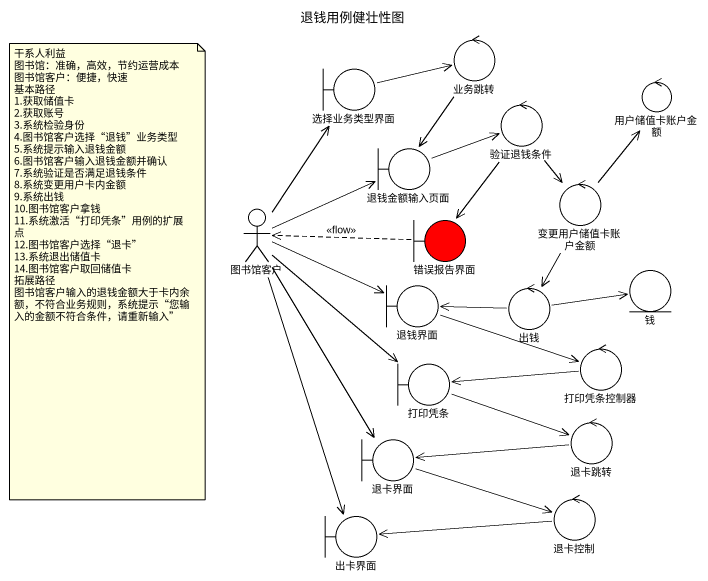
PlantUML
@startuml
title 退钱用例健壮性图
control 业务跳转
boundary 选择业务类型界面
control 用户储值卡账户金额
control 验证退钱条件
boundary 退钱金额输入页面
control 变更用户储值卡账户金额
actor 图书馆客户
boundary 错误报告界面 #FF0000
entity 钱
boundary 退钱界面
control 出钱
control 打印凭条控制器
boundary 打印凭条
boundary 退卡界面
control 退卡跳转
boundary 出卡界面
control 退卡控制
业务跳转 --> 退钱金额输入页面
选择业务类型界面 -right-> 业务跳转
验证退钱条件 --> 变更用户储值卡账户金额
验证退钱条件 --> 错误报告界面
退钱金额输入页面 -right-> 验证退钱条件
变更用户储值卡账户金额 -up-> 用户储值卡账户金额
变更用户储值卡账户金额 --> 出钱
图书馆客户 -up-> 选择业务类型界面
图书馆客户 -right-> 退钱金额输入页面
图书馆客户 -right-> 退钱界面
图书馆客户 --> 打印凭条
图书馆客户 --> 退卡界面
图书馆客户 --> 出卡界面
错误报告界面 .left.> 图书馆客户 : <<flow>>
退钱界面 -right-> 打印凭条控制器
出钱 -right-> 钱
出钱 -left-> 退钱界面
打印凭条控制器 -left-> 打印凭条
打印凭条 -right-> 退卡跳转
退卡界面 -right-> 退卡控制
退卡跳转 -left-> 退卡界面
退卡控制 -left-> 出卡界面
note as N1
  干系人利益
  图书馆：准确，高效，节约运营成本
  图书馆客户：便捷，快速
  基本路径
  1.获取储值卡
  2.获取账号
  3.系统检验身份
  4.图书馆客户选择“退钱”业务类型
  5.系统提示输入退钱金额
  6.图书馆客户输入退钱金额并确认
  7.系统验证是否满足退钱条件
  8.系统变更用户卡内金额
  9.系统出钱
  10.图书馆客户拿钱
  11.系统激活“打印凭条”用例的扩展点
  12.图书馆客户选择“退卡”
  13.系统退出储值卡
  14.图书馆客户取回储值卡
  拓展路径
  图书馆客户输入的退钱金额大于卡内余额，不符合业务规则，系统提示“您输入的金额不符合条件，请重新输入”
end note
@enduml
